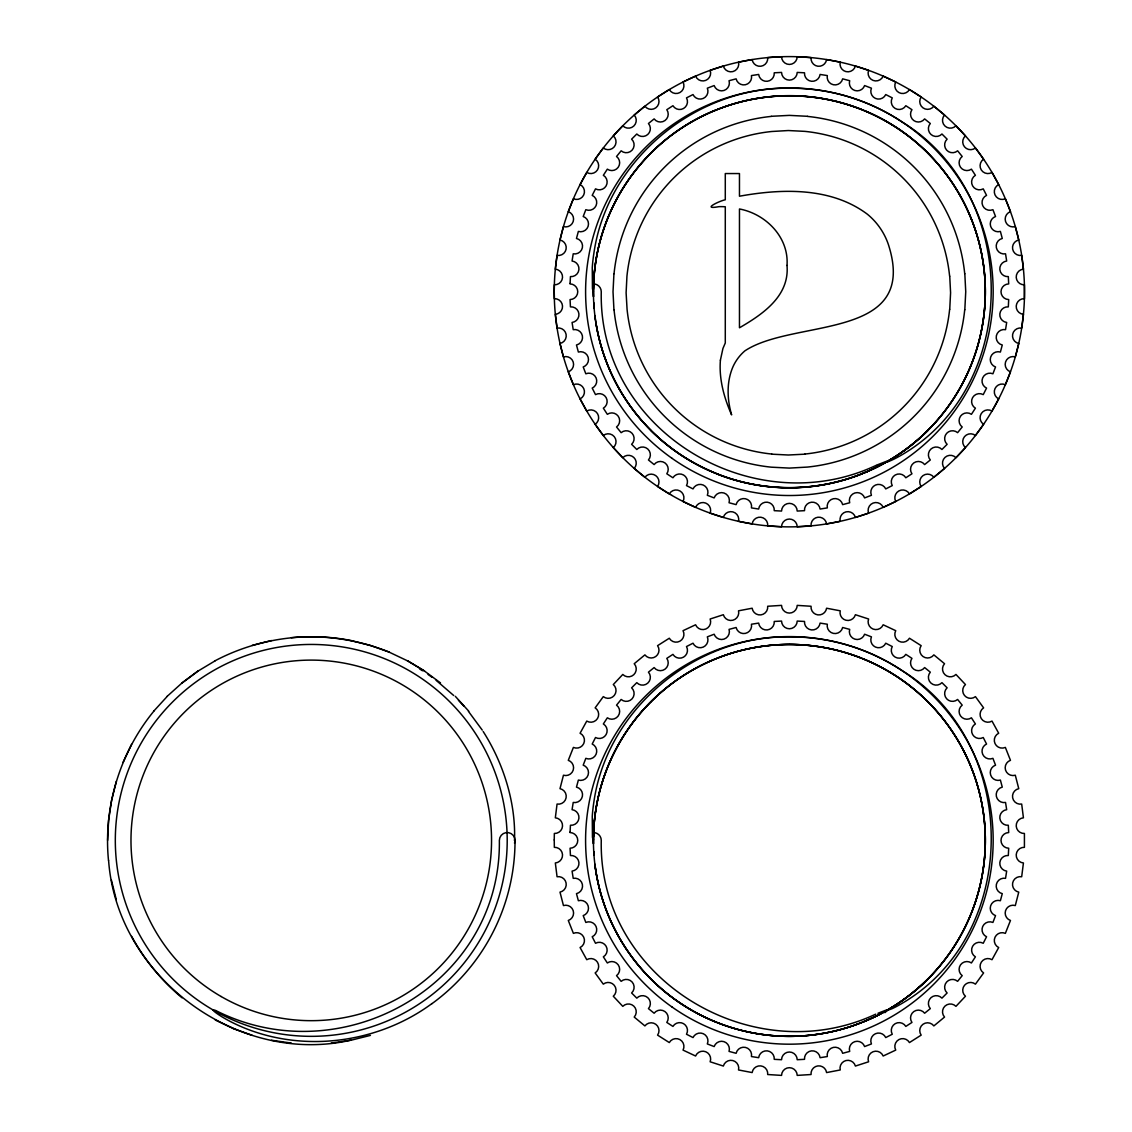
<?xml version="1.0" encoding="UTF-8"?>
<svg xmlns="http://www.w3.org/2000/svg" width="1132" height="1132" viewBox="0 0 1132 1132"><rect width="100%" height="100%" fill="white"/><g stroke="black" fill="none" stroke-linecap="round" stroke-linejoin="round"><path stroke-width="1.5" d="M593.437 839.689L593.423 840.397A196.02 195.977 -20.3 0 0 593.451 843.595M514.522 843.213A7.839 7.839 0 0 0 508.65 832.685A7.839 7.839 0 0 0 499.368 840.397C501.32 984.897 341.312 1074.325 215.632 1010.466A22.399 22.399 0 0 0 214.74 1010.183L213.212 1010.14L214.189 1011.371A22.315 22.315 0 0 0 215.306 1012.305A45.011 45.011 0 0 0 217.118 1013.649L217.797 1014.116A96.149 96.149 0 0 0 222.947 1017.399A147.146 147.146 0 0 0 236.121 1024.347C298.791 1053.779 376.546 1044.454 431.971 1003.56M593.423 839.902L593.437 838.784M593.437 839.42L593.465 836.817M593.451 289.056L593.423 291.745A196.02 195.977 -20.3 0 0 593.493 296.527M593.451 289.297L593.465 288.165M593.451 288.533L593.493 286.679M593.451 837.185L593.465 836.307M593.465 287.995L593.592 283.906A195.949 195.949 0 0 1 891.846 124.718A195.949 195.949 0 0 1 885.082 462.719A195.949 195.949 0 0 1 593.423 291.745L592.843 291.589M593.465 836.647L593.479 835.798M593.479 836.138L593.493 835.331M593.493 835.642L593.522 834.341M593.508 286.085L593.536 285.377M593.508 834.751L593.55 833.364M593.522 834.213L593.592 832.558A195.949 195.949 0 0 1 891.846 673.37A195.949 195.949 0 0 1 885.082 1011.385A195.949 195.949 0 0 1 593.423 840.397A196.02 195.977 20.3 0 1 607.191 768.26L607.332 767.892M108.488 860.377C103.253 807.144 119.935 752.511 153.839 711.165M107.611 840.369L108.587 820.403L111.516 800.635L116.37 781.25M613.94 273.703L613.02 291.745L613.94 309.772M949.734 309.347L950.583 292.778L949.734 276.194M964.818 309.772L965.738 291.745L964.818 273.703M928.042 430.188A196.02 195.977 43.6 0 0 970.464 366.584L971.567 363.867A196.02 195.977 1.4 0 0 985.321 291.886M985.321 840.538A196.02 195.977 1.4 0 1 971.567 912.519L970.464 915.236A196.02 195.977 43.6 0 1 928.042 978.84M971.412 364.235L970.35 366.867A196.02 195.977 23.9 0 1 927.929 430.287A196.02 195.977 54.8 0 1 898.369 454.583A196.034 195.992 59.2 0 1 887.417 461.403L887.29 461.474A196.02 195.977 61 0 1 864.225 472.822L861.509 473.926A196.02 195.977 69.7 0 1 789.372 487.68A196.02 195.977 -69.7 0 1 717.249 473.926L714.25 472.709A196.02 195.977 -66.1 0 1 650.744 430.415M607.643 218.49L607.191 219.608A196.02 195.977 1.4 0 0 593.423 291.589A196.02 195.977 20.3 0 1 607.191 219.608L608.408 216.608A196.02 195.977 23.9 0 1 650.829 153.188A196.02 195.977 66.1 0 1 714.25 110.766L717.249 109.549A196.02 195.977 69.7 0 1 789.344 95.654A196.02 195.977 -69.7 0 1 861.537 109.408L862.626 110.002M607.46 767.581L608.408 765.26A196.02 195.977 23.9 0 1 650.829 701.84A196.02 195.977 66.1 0 1 714.25 659.418L717.249 658.201A196.02 195.977 88.6 0 1 789.23 644.448M971.27 913.269L970.35 915.519A196.02 195.977 23.9 0 1 927.929 978.954A196.02 195.977 54.8 0 1 898.369 1003.235A196.034 195.992 59.2 0 1 887.417 1010.055L887.29 1010.126A196.02 195.977 61 0 1 864.225 1021.489L861.509 1022.578A196.02 195.977 88.6 0 1 789.528 1036.346M607.601 767.241L608.294 765.543A196.02 195.977 43.6 0 1 650.716 701.939M607.728 218.25L608.294 216.891A196.02 195.977 43.6 0 1 650.716 153.287M887.347 1010.395L891.691 1008.853A86.909 86.909 0 0 0 897.846 1005.754C1021.715 937.763 1021.389 744.049 902.6 670.951A201.906 201.906 0 0 0 789.344 636.849C695.812 635.561 607.332 708.519 593.918 801.654A170.225 170.225 0 0 0 592.262 816.243L592.446 837.057A32.856 32.856 0 0 0 592.56 837.836L593.423 840.468A196.02 195.977 -1.4 0 0 593.451 843.75M123.006 762.43L131.553 744.332M887.007 462.181L891.691 460.2A86.909 86.909 0 0 0 897.846 457.102C1021.715 389.111 1021.389 195.397 902.6 122.298A201.906 201.906 0 0 0 789.344 88.197C695.812 86.909 607.332 159.853 593.918 253.002A170.225 170.225 0 0 0 592.262 267.591L592.446 288.405A32.856 32.856 0 0 0 592.56 289.184L593.423 291.815A196.02 195.977 -1.4 0 0 593.493 296.697M153.754 711.137L167.267 696.35M167.182 696.322L182.068 682.921L198.058 670.951M886.455 1011.371L886.498 1011.329A7.471 7.471 0 0 0 887.007 1010.834M182.068 682.921L198.128 671.021L215.264 660.748M215.207 660.706C256.525 638.929 305.145 631.472 351.033 640.528M862.259 473.629L864.494 472.709A196.02 195.977 66.1 0 0 928.014 430.415M864.126 1021.517L864.494 1021.375A196.02 195.977 66.1 0 0 927.929 978.954A196.02 195.977 46.4 0 1 864.225 1021.474L862.626 1022.139M714.533 110.653L716.231 109.96M877.951 1013.253L885.903 1010.183A7.358 7.358 0 0 1 886.809 1009.956L887.375 1009.999M877.215 464.898L885.903 461.516A7.358 7.358 0 0 1 886.809 461.304L887.375 461.347M876.479 465.21C753.219 523.536 598.177 430.839 601.262 291.745A7.839 7.839 0 0 0 594.923 284.047L594.371 283.962M716.231 658.612L714.533 659.305A196.02 195.977 46.4 0 0 650.928 701.727M875.729 1014.159C752.582 1071.962 598.177 979.081 601.262 840.397A7.839 7.839 0 0 0 594.923 832.699L594.371 832.614M252.111 645.424L271.51 640.528M350.991 1040.237L370.419 1035.398M331.252 1043.096L351.019 1040.152C237.593 1066.132 116.723 976.378 108.587 860.32M514.508 840.453C515.923 803.041 503.627 763.591 483.166 731.498M771.345 116.299L789.372 115.379L807.399 116.299M804.909 454.173L788.339 455.007L771.769 454.173M291.32 637.67C324.544 634.557 358.306 639.679 389.252 652.117L370.39 645.424L351.005 640.571M592.843 840.241L593.423 840.241A196.02 195.977 1.4 0 1 607.191 768.26M514.536 840.34L515.032 840.383A201.68 201.68 0 0 1 432.014 1003.631M271.496 1040.237L291.32 1043.081M233.277 1028.634L252.167 1035.299M789.528 644.448A196.02 195.977 -88.6 0 1 861.509 658.201L864.508 659.418A196.02 195.977 -66.1 0 1 927.929 701.84A196.02 195.977 -23.9 0 1 970.35 765.274L971.27 767.51M789.23 1036.346A196.02 195.977 -88.6 0 1 717.249 1022.578L714.25 1021.361A196.02 195.977 -66.1 0 1 650.829 978.954A196.02 195.977 -23.9 0 1 608.393 915.519L607.191 912.519A196.02 195.977 -1.4 0 1 594.923 864.523M716.499 1022.281L714.533 1021.489A196.02 195.977 -46.4 0 1 650.928 979.053M862.527 658.612L864.225 659.305A196.02 195.977 -46.4 0 1 927.83 701.727M716.117 473.473L714.533 472.822A196.02 195.977 -46.4 0 1 650.928 430.401A196.02 195.977 -23.9 0 1 608.393 366.867L607.46 364.546M863.207 110.229L864.508 110.766A196.02 195.977 -66.1 0 1 927.929 153.188A196.02 195.977 -23.9 0 1 970.35 216.608L970.817 217.74M389.21 652.159L407.308 660.748M215.278 1020.017L233.348 1028.563M424.486 670.951L407.322 660.663L424.458 671.021L440.518 682.936M419.717 668.998L422.519 670.781M428.052 674.446L432.127 677.332M436.117 680.318L453.72 695.515M182.082 997.844C161.579 980.737 144.415 959.823 131.652 936.362M458.432 700.213L464.078 706.326M455.305 696.322L468.747 711.179M468.436 711.363L482.246 730.098M607.87 365.565L608.28 366.584A196.02 195.977 -43.6 0 0 650.716 430.188M607.785 365.367L607.191 363.867A196.02 195.977 -1.4 0 1 596.338 325.379M971.03 218.25L971.412 219.24M971.27 218.858L970.464 216.891A196.02 195.977 -43.6 0 0 928.042 153.287M607.46 913.199L608.252 915.137A196.02 195.977 -43.6 0 0 650.716 978.84M971.412 767.892L970.464 765.543A196.02 195.977 -43.6 0 0 928.042 701.939M971.426 219.268L971.567 219.608A196.02 195.977 -1.4 0 1 985.321 291.589A196.02 195.977 20.3 0 1 971.567 363.867M971.426 767.921L971.567 768.26A196.02 195.977 -1.4 0 1 985.321 840.241M111.403 880.13L116.271 899.558M884.856 1012.673A45.011 45.011 0 0 0 885.337 1012.305A22.315 22.315 0 0 0 885.818 1011.909M593.975 854.957A196.02 195.977 -1.4 0 1 593.762 851.759M717.249 1022.578A196.02 195.977 -69.7 0 0 789.372 1036.332A196.02 195.977 69.7 0 0 861.509 1022.578M971.567 912.519A196.02 195.977 20.3 0 0 985.321 840.397A196.02 195.977 -20.3 0 0 971.567 768.26M861.509 658.201A196.02 195.977 -69.7 0 0 789.372 644.448A196.02 195.977 69.7 0 0 717.249 658.201M607.191 912.519A196.02 195.977 -20.3 0 1 594.88 864.225M593.96 854.759A196.02 195.977 -20.3 0 1 593.748 851.561M595.347 319.054A196.02 195.977 -1.4 0 1 594.923 315.87M593.975 306.305A196.02 195.977 -1.4 0 1 593.762 303.107M864.31 110.54A196.02 195.977 -46.4 0 1 927.9 152.947M717.249 109.549A196.02 195.977 88.6 0 1 789.23 95.781M861.537 474.067A196.02 195.977 88.6 0 1 789.556 487.821M607.191 363.867A196.02 195.977 -20.3 0 1 594.88 315.559M594.144 308.413A196.02 195.977 -20.3 0 1 593.748 302.909M927.83 430.401A196.02 195.977 46.4 0 1 864.225 472.822M650.843 152.962A196.02 195.977 46.4 0 1 714.448 110.526M789.528 95.781A196.02 195.977 -88.6 0 1 861.509 109.549M789.202 487.821A196.02 195.977 -88.6 0 1 717.221 474.067M971.567 219.608A196.02 195.977 -20.3 0 1 985.321 291.745M807.399 116.398A176.068 176.068 0 0 1 964.719 273.718M964.719 309.758A176.068 176.068 0 0 1 807.399 467.077L789.372 468.096L771.345 467.176A176.068 176.068 0 0 1 614.039 309.758M614.039 273.718A176.068 176.068 0 0 1 771.359 116.398M771.783 454.045A162.046 162.046 0 0 1 627.071 309.333L626.109 292.778L626.944 276.194A162.046 162.046 0 0 1 771.783 131.496L788.339 130.534L804.909 131.369A162.046 162.046 0 0 1 949.621 276.208M949.621 309.333A162.046 162.046 0 0 1 804.909 454.045M554.241 291.306L554.34 298.678A7.839 7.839 0 0 1 562.519 306.008A7.839 7.839 0 0 1 555.331 314.314L557.057 328.082A7.839 7.839 0 0 1 566.099 334.336A7.839 7.839 0 0 1 560 343.477L563.453 356.905A7.839 7.839 0 0 1 573.202 361.971A7.839 7.839 0 0 1 568.292 371.805L573.4 384.71A7.839 7.839 0 0 1 583.716 388.517A7.839 7.839 0 0 1 580.079 398.888L586.758 411.043A7.839 7.839 0 0 1 597.455 413.534A7.839 7.839 0 0 1 595.149 424.274L603.299 435.495A7.839 7.839 0 0 1 614.237 436.627A7.839 7.839 0 0 1 613.303 447.579L622.784 457.682A7.839 7.839 0 0 1 633.779 457.427A7.839 7.839 0 0 1 634.217 468.422L644.9 477.251A7.839 7.839 0 0 1 655.768 475.624A7.839 7.839 0 0 1 657.579 486.463L669.295 493.906A7.839 7.839 0 0 1 679.879 490.92A7.839 7.839 0 0 1 683.035 501.448L695.586 507.362A7.839 7.839 0 0 1 705.703 503.075A7.839 7.839 0 0 1 710.146 513.121L723.348 517.409A7.839 7.839 0 0 1 732.857 511.89A7.839 7.839 0 0 1 738.531 521.314L752.143 523.904A7.839 7.839 0 0 1 760.888 517.239A7.839 7.839 0 0 1 767.694 525.871L781.547 526.748A7.839 7.839 0 0 1 789.372 519.036A7.839 7.839 0 0 1 797.211 526.748L811.05 525.871A7.839 7.839 0 0 1 817.87 517.239A7.839 7.839 0 0 1 826.601 523.904L840.227 521.314A7.839 7.839 0 0 1 845.901 511.89A7.839 7.839 0 0 1 855.41 517.409L868.598 513.121A7.839 7.839 0 0 1 873.055 503.075A7.839 7.839 0 0 1 883.172 507.362L895.723 501.448A7.839 7.839 0 0 1 898.879 490.92A7.839 7.839 0 0 1 909.463 493.906L921.165 486.463A7.839 7.839 0 0 1 922.976 475.624A7.839 7.839 0 0 1 933.858 477.251L944.541 468.422A7.839 7.839 0 0 1 944.979 457.427A7.839 7.839 0 0 1 955.96 457.682L965.454 447.579A7.839 7.839 0 0 1 964.521 436.627A7.839 7.839 0 0 1 975.444 435.495L983.595 424.274A7.839 7.839 0 0 1 981.288 413.534A7.839 7.839 0 0 1 992 411.043L998.679 398.888A7.839 7.839 0 0 1 995.042 388.517A7.839 7.839 0 0 1 1005.358 384.71L1010.466 371.805A7.839 7.839 0 0 1 1005.556 361.971A7.839 7.839 0 0 1 1015.305 356.905L1018.758 343.477A7.839 7.839 0 0 1 1012.645 334.336A7.839 7.839 0 0 1 1021.687 328.082L1023.427 314.314A7.839 7.839 0 0 1 1016.225 306.008A7.839 7.839 0 0 1 1024.418 298.678L1024.418 284.797A7.839 7.839 0 0 1 1016.225 277.467A7.839 7.839 0 0 1 1023.427 269.161L1021.687 255.393A7.839 7.839 0 0 1 1012.645 249.139A7.839 7.839 0 0 1 1018.758 239.998L1015.305 226.57A7.839 7.839 0 0 1 1005.556 221.504A7.839 7.839 0 0 1 1010.466 211.67L1005.358 198.765A7.839 7.839 0 0 1 995.042 194.959A7.839 7.839 0 0 1 998.679 184.587L992 172.432A7.839 7.839 0 0 1 981.288 169.941A7.839 7.839 0 0 1 983.595 159.202L975.444 147.981A7.839 7.839 0 0 1 964.521 146.849A7.839 7.839 0 0 1 965.454 135.897L955.96 125.794A7.839 7.839 0 0 1 944.979 126.048A7.839 7.839 0 0 1 944.541 115.054L933.858 106.224A7.839 7.839 0 0 1 922.976 107.851A7.839 7.839 0 0 1 921.165 97.012L909.463 89.57A7.839 7.839 0 0 1 898.879 92.555A7.839 7.839 0 0 1 895.723 82.028L883.172 76.113A7.839 7.839 0 0 1 873.055 80.4A7.839 7.839 0 0 1 868.598 70.354L855.41 66.066A7.839 7.839 0 0 1 845.901 71.585A7.839 7.839 0 0 1 840.227 62.161L826.601 59.572A7.839 7.839 0 0 1 817.87 66.236A7.839 7.839 0 0 1 811.05 57.605L797.211 56.727A7.839 7.839 0 0 1 789.372 64.439A7.839 7.839 0 0 1 781.547 56.727L767.694 57.605A7.839 7.839 0 0 1 760.888 66.236A7.839 7.839 0 0 1 752.143 59.572L738.531 62.161A7.839 7.839 0 0 1 732.857 71.585A7.839 7.839 0 0 1 723.348 66.066L710.146 70.354A7.839 7.839 0 0 1 705.703 80.4A7.839 7.839 0 0 1 695.586 76.113L683.035 82.028A7.839 7.839 0 0 1 679.879 92.555A7.839 7.839 0 0 1 669.295 89.57L657.579 97.012A7.839 7.839 0 0 1 655.768 107.851A7.839 7.839 0 0 1 644.9 106.224L634.217 115.054A7.839 7.839 0 0 1 633.779 126.048A7.839 7.839 0 0 1 622.784 125.794L613.303 135.897A7.839 7.839 0 0 1 614.237 146.849A7.839 7.839 0 0 1 603.299 147.981L595.149 159.202A7.839 7.839 0 0 1 597.455 169.941A7.839 7.839 0 0 1 586.758 172.432L580.079 184.587A7.839 7.839 0 0 1 583.716 194.959A7.839 7.839 0 0 1 573.4 198.765L568.292 211.67A7.839 7.839 0 0 1 573.202 221.504A7.839 7.839 0 0 1 563.453 226.57L560 239.998A7.839 7.839 0 0 1 566.099 249.139A7.839 7.839 0 0 1 557.057 255.393L555.331 269.161A7.839 7.839 0 0 1 562.519 277.467A7.839 7.839 0 0 1 554.34 284.797L554.241 291.306M554.241 839.958L554.34 847.33A7.839 7.839 0 0 1 562.519 854.66A7.839 7.839 0 0 1 555.331 862.966L557.057 876.734A7.839 7.839 0 0 1 566.099 882.988A7.839 7.839 0 0 1 560 892.129L563.453 905.558A7.839 7.839 0 0 1 573.202 910.637A7.839 7.839 0 0 1 568.292 920.472L573.4 933.362A7.839 7.839 0 0 1 583.716 937.169A7.839 7.839 0 0 1 580.079 947.541L586.758 959.695A7.839 7.839 0 0 1 597.455 962.186A7.839 7.839 0 0 1 595.149 972.94L603.299 984.147A7.839 7.839 0 0 1 614.237 985.279A7.839 7.839 0 0 1 613.303 996.231L622.784 1006.348A7.839 7.839 0 0 1 633.779 1006.093A7.839 7.839 0 0 1 634.217 1017.074L644.9 1025.917A7.839 7.839 0 0 1 655.768 1024.276A7.839 7.839 0 0 1 657.579 1035.129L669.295 1042.558A7.839 7.839 0 0 1 679.879 1039.572A7.839 7.839 0 0 1 683.035 1050.1L695.586 1056.014A7.839 7.839 0 0 1 705.703 1051.727A7.839 7.839 0 0 1 710.146 1061.788L723.348 1066.061A7.839 7.839 0 0 1 732.857 1060.557A7.839 7.839 0 0 1 738.531 1069.966L752.143 1072.57A7.839 7.839 0 0 1 760.888 1065.905A7.839 7.839 0 0 1 767.694 1074.523L781.547 1075.4A7.839 7.839 0 0 1 789.372 1067.688A7.839 7.839 0 0 1 797.211 1075.4L811.05 1074.523A7.839 7.839 0 0 1 817.87 1065.905A7.839 7.839 0 0 1 826.601 1072.57L840.227 1069.966A7.839 7.839 0 0 1 845.901 1060.557A7.839 7.839 0 0 1 855.41 1066.061L868.598 1061.788A7.839 7.839 0 0 1 873.055 1051.727A7.839 7.839 0 0 1 883.172 1056.014L895.723 1050.1A7.839 7.839 0 0 1 898.879 1039.572A7.839 7.839 0 0 1 909.463 1042.558L921.165 1035.129A7.839 7.839 0 0 1 922.976 1024.276A7.839 7.839 0 0 1 933.858 1025.917L944.541 1017.074A7.839 7.839 0 0 1 944.979 1006.093A7.839 7.839 0 0 1 955.96 1006.348L965.454 996.231A7.839 7.839 0 0 1 964.521 985.279A7.839 7.839 0 0 1 975.444 984.147L983.595 972.94A7.839 7.839 0 0 1 981.288 962.186A7.839 7.839 0 0 1 992 959.695L998.679 947.541A7.839 7.839 0 0 1 995.042 937.169A7.839 7.839 0 0 1 1005.358 933.362L1010.466 920.472A7.839 7.839 0 0 1 1005.556 910.637A7.839 7.839 0 0 1 1015.305 905.558L1018.758 892.129A7.839 7.839 0 0 1 1012.645 882.988A7.839 7.839 0 0 1 1021.687 876.734L1023.427 862.966A7.839 7.839 0 0 1 1016.225 854.66A7.839 7.839 0 0 1 1024.418 847.33L1024.418 833.463A7.839 7.839 0 0 1 1016.225 826.119A7.839 7.839 0 0 1 1023.427 817.813L1021.687 804.06A7.839 7.839 0 0 1 1012.645 797.805A7.839 7.839 0 0 1 1018.758 788.664L1015.305 775.222A7.839 7.839 0 0 1 1005.556 770.156A7.839 7.839 0 0 1 1010.466 760.322L1005.358 747.417A7.839 7.839 0 0 1 995.042 743.611A7.839 7.839 0 0 1 998.679 733.239L992 721.084A7.839 7.839 0 0 1 981.288 718.594A7.839 7.839 0 0 1 983.595 707.854L975.444 696.633A7.839 7.839 0 0 1 964.521 695.501A7.839 7.839 0 0 1 965.454 684.549L955.96 674.446A7.839 7.839 0 0 1 944.979 674.7A7.839 7.839 0 0 1 944.541 663.72L933.858 654.876A7.839 7.839 0 0 1 922.976 656.503A7.839 7.839 0 0 1 921.165 645.665L909.463 638.236A7.839 7.839 0 0 1 898.879 641.207A7.839 7.839 0 0 1 895.723 630.68L883.172 624.779A7.839 7.839 0 0 1 873.055 629.052A7.839 7.839 0 0 1 868.598 619.006L855.41 614.718A7.839 7.839 0 0 1 845.901 620.237A7.839 7.839 0 0 1 840.227 610.813L826.601 608.224A7.839 7.839 0 0 1 817.87 614.888A7.839 7.839 0 0 1 811.05 606.257L797.211 605.379A7.839 7.839 0 0 1 789.372 613.091A7.839 7.839 0 0 1 781.547 605.379L767.694 606.257A7.839 7.839 0 0 1 760.888 614.888A7.839 7.839 0 0 1 752.143 608.224L738.531 610.813A7.839 7.839 0 0 1 732.857 620.237A7.839 7.839 0 0 1 723.348 614.718L710.146 619.006A7.839 7.839 0 0 1 705.703 629.052A7.839 7.839 0 0 1 695.586 624.779L683.035 630.68A7.839 7.839 0 0 1 679.879 641.207A7.839 7.839 0 0 1 669.295 638.236L657.579 645.665A7.839 7.839 0 0 1 655.768 656.503A7.839 7.839 0 0 1 644.9 654.876L634.217 663.72A7.839 7.839 0 0 1 633.779 674.7A7.839 7.839 0 0 1 622.784 674.446L613.303 684.549A7.839 7.839 0 0 1 614.237 695.501A7.839 7.839 0 0 1 603.299 696.633L595.149 707.854A7.839 7.839 0 0 1 597.455 718.594A7.839 7.839 0 0 1 586.758 721.084L580.079 733.239A7.839 7.839 0 0 1 583.716 743.611A7.839 7.839 0 0 1 573.4 747.417L568.292 760.322A7.839 7.839 0 0 1 573.202 770.156A7.839 7.839 0 0 1 563.453 775.222L560 788.664A7.839 7.839 0 0 1 566.099 797.805A7.839 7.839 0 0 1 557.057 804.06L555.331 817.813A7.839 7.839 0 0 1 562.519 826.119A7.839 7.839 0 0 1 554.34 833.463L554.241 839.958M570.075 283.453L570.061 283.906A7.839 7.839 0 0 1 577.759 291.745A7.839 7.839 0 0 1 570.061 299.57L570.443 306.871A7.839 7.839 0 0 1 578.919 313.861A7.839 7.839 0 0 1 572.07 322.45L573.216 329.667A7.839 7.839 0 0 1 582.372 335.737A7.839 7.839 0 0 1 576.471 345.005L578.367 352.052A7.839 7.839 0 0 1 588.116 357.132A7.839 7.839 0 0 1 583.206 366.966L585.824 373.786A7.839 7.839 0 0 1 596.055 377.819A7.839 7.839 0 0 1 592.206 388.106L595.517 394.615A7.839 7.839 0 0 1 606.101 397.544A7.839 7.839 0 0 1 603.356 408.185L607.332 414.312A7.839 7.839 0 0 1 618.171 416.123A7.839 7.839 0 0 1 616.544 426.99L621.143 432.665A7.839 7.839 0 0 1 632.109 433.344A7.839 7.839 0 0 1 631.628 444.31L636.792 449.489A7.839 7.839 0 0 1 647.773 449.008A7.839 7.839 0 0 1 648.452 459.974L654.126 464.573A7.839 7.839 0 0 1 664.993 462.946A7.839 7.839 0 0 1 666.805 473.784L672.932 477.761A7.839 7.839 0 0 1 683.572 475.015A7.839 7.839 0 0 1 686.501 485.6L693.01 488.911A7.839 7.839 0 0 1 703.297 485.062A7.839 7.839 0 0 1 707.33 495.292L714.15 497.91A7.839 7.839 0 0 1 723.985 493A7.839 7.839 0 0 1 729.05 502.75L736.111 504.631A7.839 7.839 0 0 1 745.38 498.731A7.839 7.839 0 0 1 751.45 507.9L758.652 509.046A7.839 7.839 0 0 1 767.255 502.198A7.839 7.839 0 0 1 774.246 510.673L781.547 511.056A7.839 7.839 0 0 1 789.372 503.358A7.839 7.839 0 0 1 797.211 511.056L804.512 510.673A7.839 7.839 0 0 1 811.503 502.198A7.839 7.839 0 0 1 820.092 509.046L827.308 507.9A7.839 7.839 0 0 1 833.378 498.731A7.839 7.839 0 0 1 842.647 504.631L849.693 502.75A7.839 7.839 0 0 1 854.773 493A7.839 7.839 0 0 1 864.607 497.91L871.428 495.292A7.839 7.839 0 0 1 875.446 485.062A7.839 7.839 0 0 1 885.748 488.911L892.257 485.6A7.839 7.839 0 0 1 895.186 475.015A7.839 7.839 0 0 1 905.826 477.761L911.953 473.784A7.839 7.839 0 0 1 913.765 462.946A7.839 7.839 0 0 1 924.632 464.573L930.306 459.974A7.839 7.839 0 0 1 930.985 449.008A7.839 7.839 0 0 1 941.951 449.489L947.116 444.31A7.839 7.839 0 0 1 946.649 433.344A7.839 7.839 0 0 1 957.615 432.665L962.2 426.99A7.839 7.839 0 0 1 960.587 416.123A7.839 7.839 0 0 1 971.426 414.312L975.402 408.185A7.839 7.839 0 0 1 972.643 397.544A7.839 7.839 0 0 1 983.241 394.615L986.552 388.106A7.839 7.839 0 0 1 982.703 377.819A7.839 7.839 0 0 1 992.92 373.786L995.537 366.966A7.839 7.839 0 0 1 990.642 357.132A7.839 7.839 0 0 1 1000.391 352.052L1002.273 345.005A7.839 7.839 0 0 1 996.372 335.737A7.839 7.839 0 0 1 1005.541 329.667L1006.673 322.45A7.839 7.839 0 0 1 999.839 313.861A7.839 7.839 0 0 1 1008.315 306.871L1008.697 299.57A7.839 7.839 0 0 1 1000.999 291.745A7.839 7.839 0 0 1 1008.697 283.906L1008.315 276.604A7.839 7.839 0 0 1 999.839 269.614A7.839 7.839 0 0 1 1006.673 261.025L1005.541 253.809A7.839 7.839 0 0 1 996.372 247.738A7.839 7.839 0 0 1 1002.273 238.47L1000.391 231.423A7.839 7.839 0 0 1 990.642 226.343A7.839 7.839 0 0 1 995.537 216.509L992.92 209.689A7.839 7.839 0 0 1 982.703 205.656A7.839 7.839 0 0 1 986.552 195.369L983.241 188.86A7.839 7.839 0 0 1 972.643 185.931A7.839 7.839 0 0 1 975.402 175.29L971.426 169.163A7.839 7.839 0 0 1 960.587 167.352A7.839 7.839 0 0 1 962.2 156.485L957.615 150.811A7.839 7.839 0 0 1 946.649 150.131A7.839 7.839 0 0 1 947.116 139.165L941.951 134.001A7.839 7.839 0 0 1 930.985 134.467A7.839 7.839 0 0 1 930.306 123.501L924.632 118.902A7.839 7.839 0 0 1 913.765 120.53A7.839 7.839 0 0 1 911.953 109.691L905.826 105.715A7.839 7.839 0 0 1 895.186 108.46A7.839 7.839 0 0 1 892.257 97.876L885.748 94.564A7.839 7.839 0 0 1 875.446 98.413A7.839 7.839 0 0 1 871.428 88.183L864.607 85.565A7.839 7.839 0 0 1 854.773 90.475A7.839 7.839 0 0 1 849.693 80.726L842.647 78.844A7.839 7.839 0 0 1 833.378 84.744A7.839 7.839 0 0 1 827.308 75.575L820.092 74.443A7.839 7.839 0 0 1 811.503 81.278A7.839 7.839 0 0 1 804.512 72.802L797.211 72.42A7.839 7.839 0 0 1 789.372 80.117A7.839 7.839 0 0 1 781.547 72.42L774.246 72.802A7.839 7.839 0 0 1 767.255 81.278A7.839 7.839 0 0 1 758.652 74.443L751.45 75.575A7.839 7.839 0 0 1 745.38 84.744A7.839 7.839 0 0 1 736.111 78.844L729.05 80.726A7.839 7.839 0 0 1 723.985 90.475A7.839 7.839 0 0 1 714.15 85.565L707.33 88.183A7.839 7.839 0 0 1 703.297 98.413A7.839 7.839 0 0 1 693.01 94.564L686.501 97.876A7.839 7.839 0 0 1 683.572 108.46A7.839 7.839 0 0 1 672.932 105.715L666.805 109.691A7.839 7.839 0 0 1 664.993 120.53A7.839 7.839 0 0 1 654.126 118.902L648.452 123.501A7.839 7.839 0 0 1 647.773 134.467A7.839 7.839 0 0 1 636.792 134.001L631.628 139.165A7.839 7.839 0 0 1 632.109 150.131A7.839 7.839 0 0 1 621.143 150.811L616.544 156.485A7.839 7.839 0 0 1 618.171 167.352A7.839 7.839 0 0 1 607.332 169.163L603.356 175.29A7.839 7.839 0 0 1 606.101 185.931A7.839 7.839 0 0 1 595.517 188.86L592.206 195.369A7.839 7.839 0 0 1 596.055 205.656A7.839 7.839 0 0 1 585.824 209.689L583.206 216.509A7.839 7.839 0 0 1 588.116 226.343A7.839 7.839 0 0 1 578.367 231.423L576.471 238.47A7.839 7.839 0 0 1 582.372 247.738A7.839 7.839 0 0 1 573.216 253.809L572.07 261.025A7.839 7.839 0 0 1 578.919 269.614A7.839 7.839 0 0 1 570.443 276.604L570.075 283.453M570.075 832.105L570.061 832.558A7.839 7.839 0 0 1 577.759 840.397A7.839 7.839 0 0 1 570.061 848.236L570.443 855.523A7.839 7.839 0 0 1 578.919 862.513A7.839 7.839 0 0 1 572.07 871.116L573.216 878.333A7.839 7.839 0 0 1 582.372 884.389A7.839 7.839 0 0 1 576.471 893.657L578.367 900.718A7.839 7.839 0 0 1 588.116 905.784A7.839 7.839 0 0 1 583.206 915.618L585.824 922.438A7.839 7.839 0 0 1 596.055 926.471A7.839 7.839 0 0 1 592.206 936.758L595.517 943.267A7.839 7.839 0 0 1 606.101 946.211A7.839 7.839 0 0 1 603.356 956.837L607.332 962.964A7.839 7.839 0 0 1 618.171 964.775A7.839 7.839 0 0 1 616.544 975.643L621.143 981.331A7.839 7.839 0 0 1 632.109 981.996A7.839 7.839 0 0 1 631.628 992.976L636.792 998.141A7.839 7.839 0 0 1 647.773 997.66A7.839 7.839 0 0 1 648.452 1008.626L654.126 1013.225A7.839 7.839 0 0 1 664.993 1011.598A7.839 7.839 0 0 1 666.805 1022.437L672.932 1026.413A7.839 7.839 0 0 1 683.572 1023.668A7.839 7.839 0 0 1 686.501 1034.252L693.01 1037.563A7.839 7.839 0 0 1 703.297 1033.714A7.839 7.839 0 0 1 707.33 1043.945L714.15 1046.562A7.839 7.839 0 0 1 723.985 1041.652A7.839 7.839 0 0 1 729.05 1051.402L736.111 1053.298A7.839 7.839 0 0 1 745.38 1047.397A7.839 7.839 0 0 1 751.45 1056.552L758.652 1057.698A7.839 7.839 0 0 1 767.255 1050.864A7.839 7.839 0 0 1 774.246 1059.326L781.547 1059.722A7.839 7.839 0 0 1 789.372 1052.01A7.839 7.839 0 0 1 797.211 1059.722L804.512 1059.326A7.839 7.839 0 0 1 811.503 1050.864A7.839 7.839 0 0 1 820.092 1057.698L827.308 1056.552A7.839 7.839 0 0 1 833.378 1047.397A7.839 7.839 0 0 1 842.647 1053.298L849.693 1051.402A7.839 7.839 0 0 1 854.773 1041.652A7.839 7.839 0 0 1 864.607 1046.562L871.428 1043.945A7.839 7.839 0 0 1 875.446 1033.714A7.839 7.839 0 0 1 885.748 1037.563L892.257 1034.252A7.839 7.839 0 0 1 895.186 1023.668A7.839 7.839 0 0 1 905.826 1026.413L911.953 1022.437A7.839 7.839 0 0 1 913.765 1011.598A7.839 7.839 0 0 1 924.632 1013.225L930.306 1008.626A7.839 7.839 0 0 1 930.985 997.66A7.839 7.839 0 0 1 941.951 998.141L947.116 992.976A7.839 7.839 0 0 1 946.649 981.996A7.839 7.839 0 0 1 957.615 981.331L962.2 975.643A7.839 7.839 0 0 1 960.587 964.775A7.839 7.839 0 0 1 971.426 962.964L975.402 956.837A7.839 7.839 0 0 1 972.643 946.211A7.839 7.839 0 0 1 983.241 943.267L986.552 936.758A7.839 7.839 0 0 1 982.703 926.471A7.839 7.839 0 0 1 992.92 922.438L995.537 915.618A7.839 7.839 0 0 1 990.642 905.784A7.839 7.839 0 0 1 1000.391 900.718L1002.273 893.657A7.839 7.839 0 0 1 996.372 884.389A7.839 7.839 0 0 1 1005.541 878.333L1006.673 871.116A7.839 7.839 0 0 1 999.839 862.513A7.839 7.839 0 0 1 1008.315 855.523L1008.697 848.236A7.839 7.839 0 0 1 1000.999 840.397A7.839 7.839 0 0 1 1008.697 832.558L1008.315 825.256A7.839 7.839 0 0 1 999.839 818.266A7.839 7.839 0 0 1 1006.673 809.677L1005.541 802.461A7.839 7.839 0 0 1 996.372 796.39A7.839 7.839 0 0 1 1002.273 787.122L1000.391 780.075A7.839 7.839 0 0 1 990.642 774.996A7.839 7.839 0 0 1 995.537 765.161L992.92 758.341A7.839 7.839 0 0 1 982.703 754.322A7.839 7.839 0 0 1 986.552 744.021L983.241 737.512A7.839 7.839 0 0 1 972.643 734.583A7.839 7.839 0 0 1 975.402 723.942L971.426 717.815A7.839 7.839 0 0 1 960.587 716.004A7.839 7.839 0 0 1 962.2 705.137L957.615 699.463A7.839 7.839 0 0 1 946.649 698.784A7.839 7.839 0 0 1 947.116 687.817L941.951 682.653A7.839 7.839 0 0 1 930.985 683.12A7.839 7.839 0 0 1 930.306 672.167L924.632 667.569A7.839 7.839 0 0 1 913.765 669.182A7.839 7.839 0 0 1 911.953 658.357L905.826 654.367A7.839 7.839 0 0 1 895.186 657.126A7.839 7.839 0 0 1 892.257 646.542L885.748 643.217A7.839 7.839 0 0 1 875.446 647.065A7.839 7.839 0 0 1 871.428 636.849L864.607 634.231A7.839 7.839 0 0 1 854.773 639.127A7.839 7.839 0 0 1 849.693 629.378L842.647 627.496A7.839 7.839 0 0 1 833.378 633.396A7.839 7.839 0 0 1 827.308 624.227L820.092 623.095A7.839 7.839 0 0 1 811.503 629.93A7.839 7.839 0 0 1 804.512 621.454L797.211 621.072A7.839 7.839 0 0 1 789.372 628.769A7.839 7.839 0 0 1 781.547 621.072L774.246 621.454A7.839 7.839 0 0 1 767.255 629.93A7.839 7.839 0 0 1 758.652 623.095L751.45 624.227A7.839 7.839 0 0 1 745.38 633.396A7.839 7.839 0 0 1 736.111 627.496L729.05 629.378A7.839 7.839 0 0 1 723.985 639.127A7.839 7.839 0 0 1 714.15 634.231L707.33 636.849A7.839 7.839 0 0 1 703.297 647.065A7.839 7.839 0 0 1 693.01 643.217L686.501 646.542A7.839 7.839 0 0 1 683.572 657.126A7.839 7.839 0 0 1 672.932 654.367L666.805 658.357A7.839 7.839 0 0 1 664.993 669.182A7.839 7.839 0 0 1 654.126 667.569L648.452 672.167A7.839 7.839 0 0 1 647.773 683.12A7.839 7.839 0 0 1 636.792 682.653L631.628 687.817A7.839 7.839 0 0 1 632.109 698.784A7.839 7.839 0 0 1 621.143 699.463L616.544 705.137A7.839 7.839 0 0 1 618.171 716.004A7.839 7.839 0 0 1 607.332 717.815L603.356 723.942A7.839 7.839 0 0 1 606.101 734.583A7.839 7.839 0 0 1 595.517 737.512L592.206 744.021A7.839 7.839 0 0 1 596.055 754.322A7.839 7.839 0 0 1 585.824 758.341L583.206 765.161A7.839 7.839 0 0 1 588.116 774.996A7.839 7.839 0 0 1 578.367 780.075L576.471 787.122A7.839 7.839 0 0 1 582.372 796.39A7.839 7.839 0 0 1 573.216 802.461L572.07 809.677A7.839 7.839 0 0 1 578.919 818.266A7.839 7.839 0 0 1 570.443 825.256L570.075 832.105M720.405 360.16C718.862 379.008 724.041 397.785 731.626 414.892C727.027 399.172 726.404 381.654 733.112 366.443A45.45 45.45 0 0 1 744.856 350.878C793.9 318.248 919.821 341.383 888.309 244.3A67.029 67.029 0 0 0 867.409 214.245C831.129 187.021 782.056 188.506 739.465 196.218L739.465 173.55L725.287 173.55L725.287 199.784C719.259 200.972 700.708 209.972 718.947 206.661A66.038 66.038 0 0 1 725.287 206.774L725.287 342.982L722.938 348.472L720.405 360.16M787.009 265.454C789.683 296.117 762.572 314.371 739.465 327.785L739.465 208.967C765.911 213.976 789.089 237.338 787.009 265.454M213.283 1010.084A195.949 195.949 0 0 0 507.207 840.397A195.949 195.949 0 0 0 213.283 670.696A195.949 195.949 0 0 0 213.283 1010.084M221.122 996.514A180.271 180.271 0 0 0 491.543 840.397A180.271 180.271 0 0 0 221.122 684.266A180.271 180.271 0 0 0 221.122 996.514M672.04 1007.013A203.788 203.788 0 0 0 992.339 858.707A203.788 203.788 0 0 0 703.75 655.47A203.788 203.788 0 0 0 672.04 1007.013M672.04 458.347A203.788 203.788 0 0 0 992.339 310.055A203.788 203.788 0 0 0 703.75 106.818A203.788 203.788 0 0 0 672.04 458.347M671.814 495.377A235.145 235.145 0 0 0 1024.517 291.745A235.145 235.145 0 0 0 671.814 88.098A235.145 235.145 0 0 0 671.814 495.377"/></g></svg>
